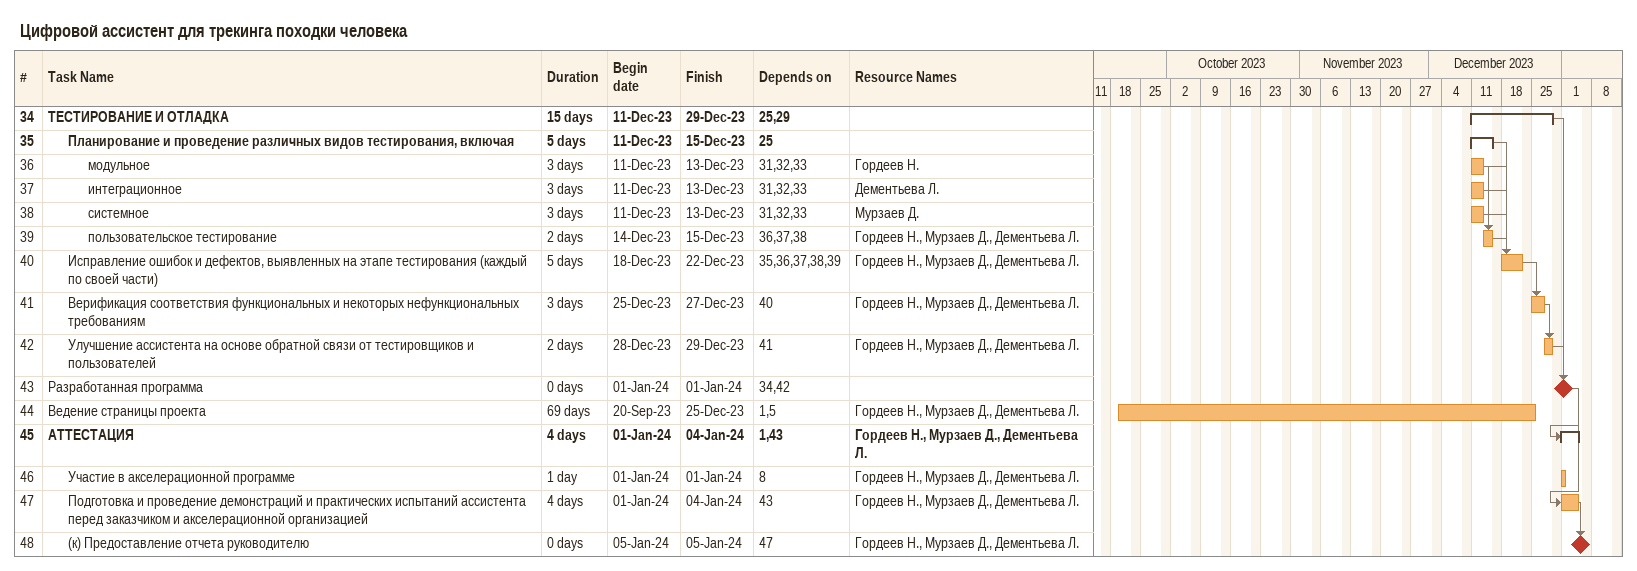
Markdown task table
Цифровой ассистент для трекинга походки человека

| ID | Level | Task | Duration | Start | Finish | Predecessors | Resources |
|---|---|---|---|---|---|---|---|
| 34 | 1 | **ТЕСТИРОВАНИЕ И ОТЛАДКА** | 15d | 2023-12-11 | 2023-12-29 | 25, 29 |  |
| 35 | 2 | **Планирование и проведение различных видов тестирования, включая** | 5d | 2023-12-11 | 2023-12-15 | 25 |  |
| 36 | 3 | модульное | 3d | 2023-12-11 | 2023-12-13 | 31, 32, 33 | Гордеев Н. |
| 37 | 3 | интеграционное | 3d | 2023-12-11 | 2023-12-13 | 31, 32, 33 | Дементьева Л. |
| 38 | 3 | системное | 3d | 2023-12-11 | 2023-12-13 | 31, 32, 33 | Мурзаев Д. |
| 39 | 3 | пользовательское тестирование | 2d | 2023-12-14 | 2023-12-15 | 36, 37, 38 | Гордеев Н., Мурзаев Д., Дементьева Л. |
| 40 | 2 | Исправление ошибок и дефектов, выявленных на этапе тестирования (каждый по своей части) | 5d | 2023-12-18 | 2023-12-22 | 35, 36, 37, 38, 39 | Гордеев Н., Мурзаев Д., Дементьева Л. |
| 41 | 2 | Верификация соответствия функциональных и некоторых нефункциональных требованиям | 3d | 2023-12-25 | 2023-12-27 | 40 | Гордеев Н., Мурзаев Д., Дементьева Л. |
| 42 | 2 | Улучшение ассистента на основе обратной связи от тестировщиков и пользователей | 2d | 2023-12-28 | 2023-12-29 | 41 | Гордеев Н., Мурзаев Д., Дементьева Л. |
| 43 | 1 | Разработанная программа | 0d | 2024-01-01 | 2024-01-01 | 34, 42 |  |
| 44 | 1 | Ведение страницы проекта | 69d | 2023-09-20 | 2023-12-25 | 1, 5 | Гордеев Н., Мурзаев Д., Дементьева Л. |
| 45 | 1 | **АТТЕСТАЦИЯ** | 4d | 2024-01-01 | 2024-01-04 | 1, 43 | Гордеев Н., Мурзаев Д., Дементьева Л. |
| 46 | 2 | Участие в акселерационной программе | 1d | 2024-01-01 | 2024-01-01 | 8 | Гордеев Н., Мурзаев Д., Дементьева Л. |
| 47 | 2 | Подготовка и проведение демонстраций и практических испытаний ассистента перед заказчиком и акселерационной организацией | 4d | 2024-01-01 | 2024-01-04 | 43 | Гордеев Н., Мурзаев Д., Дементьева Л. |
| 48 | 2 | (к) Предоставление отчета руководителю | 0d | 2024-01-05 | 2024-01-05 | 47 | Гордеев Н., Мурзаев Д., Дементьева Л. |
